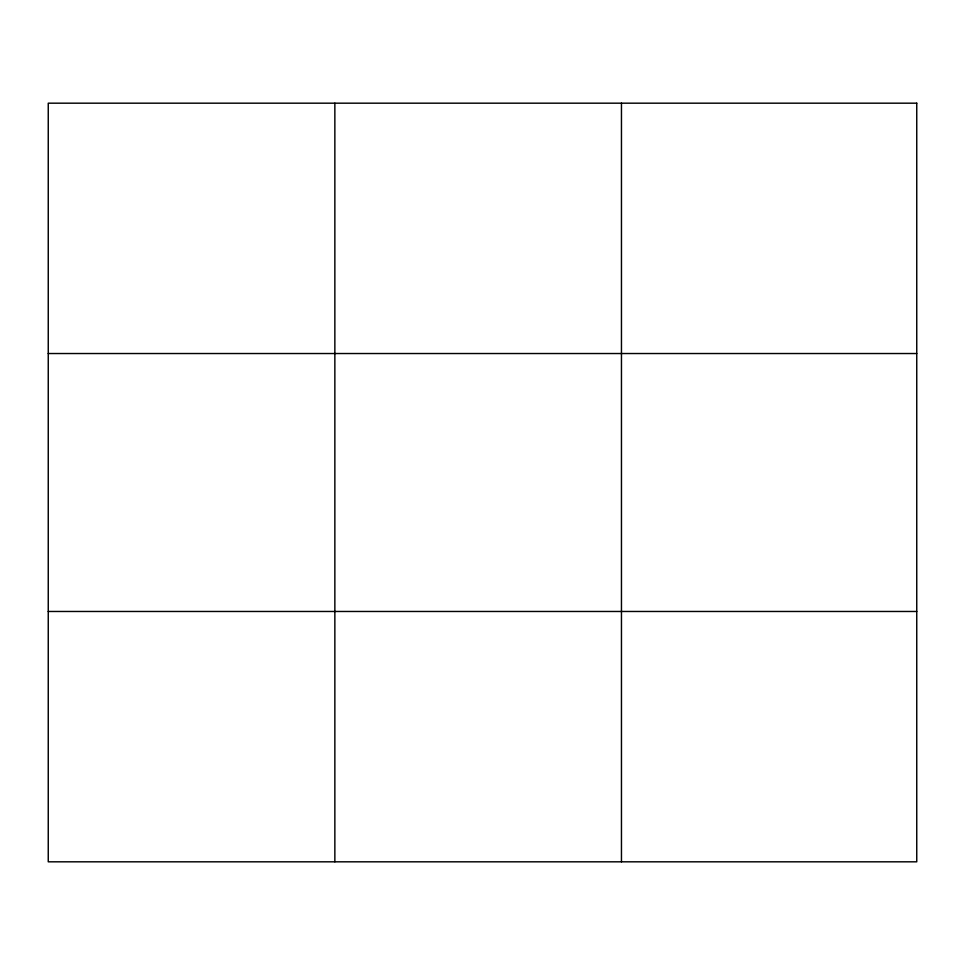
<?xml version="1.0" encoding="UTF-8"?>
<svg xmlns="http://www.w3.org/2000/svg" width="965" height="965" viewBox="0 0 965 965"><rect width="100%" height="100%" fill="white"/><g stroke="black" fill="none" stroke-linecap="round" stroke-linejoin="round"><path stroke-width="1.45" d="M334.855 861.817L334.855 103.183M621.46 861.817L621.46 103.183M48.25 353.528L916.75 353.528M48.25 611.472L916.75 611.472M916.75 103.183L916.75 861.817L48.25 861.817L48.25 103.183L916.75 103.183"/></g></svg>
